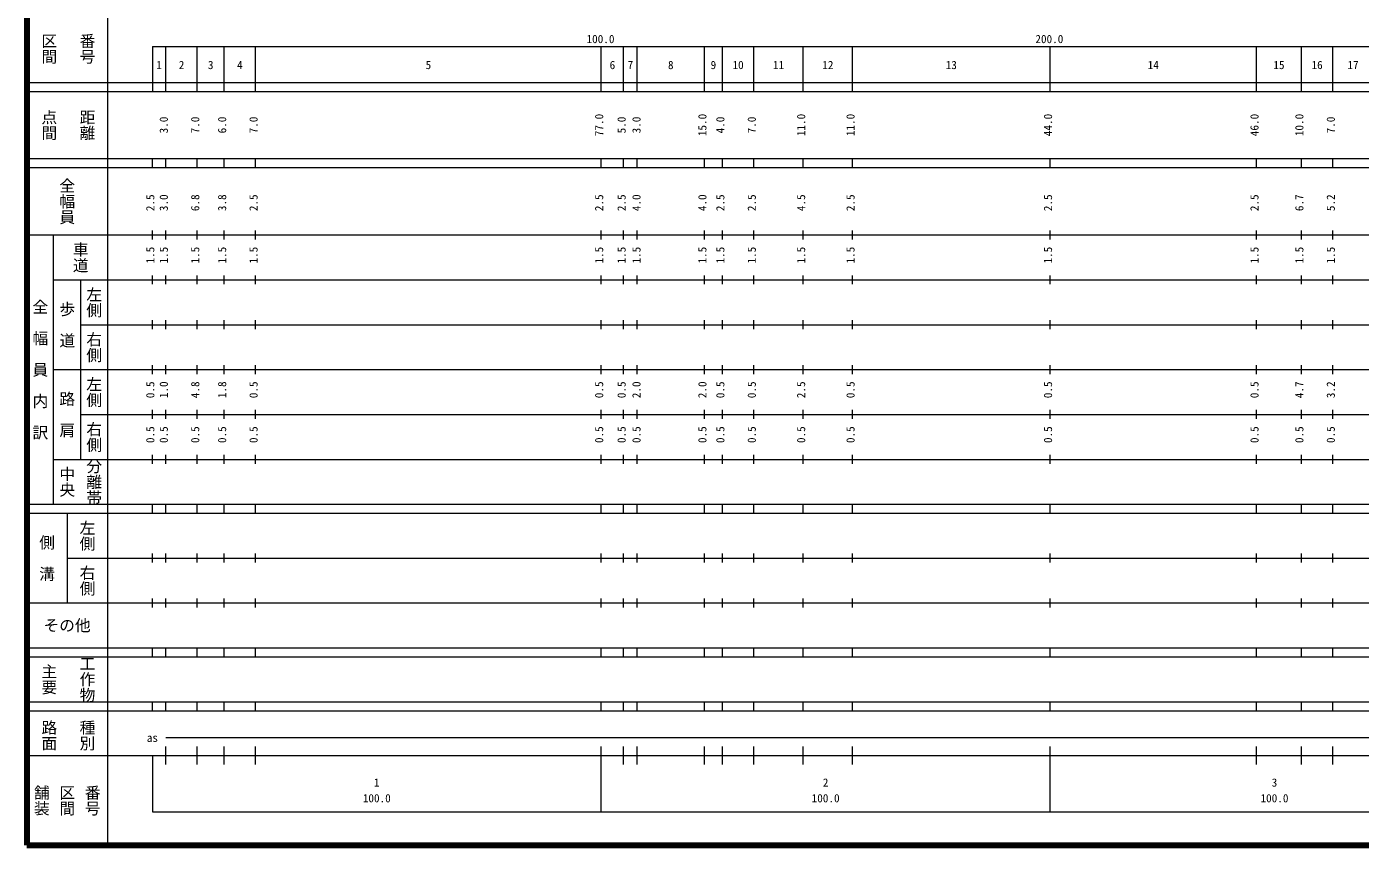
# Model space of a CAD drawing. Units: millimetres on the paper, enlarged 1000 times. Extents: x 40000 to 680000, y 20000 to 380000.
# Drawn here: x 40000 to 337127, y 20000 to 202409 of the extents above; entities that cross this region are included whole.
import ezdxf
from ezdxf.enums import TextEntityAlignment as Align

# ---------------------------------------------------------------- set-up
doc = ezdxf.new("R2010")
doc.units = ezdxf.units.MM
doc.header["$LTSCALE"] = 1000
doc.layers.add('M-TTL', color=2, linetype='Continuous', lineweight=140)
doc.layers.add('M-TTL-BAND', color=7, linetype='Continuous', lineweight=13)
doc.styles.add('@ＭＳ ゴシック', font='')
doc.styles.add('ＭＳ ゴシック', font='')
doc.styles.get('@ＭＳ ゴシック').set_extended_font_data('@MS Gothic')
doc.styles.get('ＭＳ ゴシック').set_extended_font_data('MS Gothic')

msp = doc.modelspace()

# ---------------------------------------------------------------- linework, layer by layer
at = {"layer": 'M-TTL'}
for p, q in [((40000, 380000), (40000, 20000)), ((40000, 20000), (680000, 20000))]:
    msp.add_line(p, q, dxfattribs=at)
at = {"layer": 'M-TTL-BAND'}
for p, q in [((58000, 370000), (58000, 20000)), ((68000, 198000), (579000, 198000)), ((68000, 198000), (68000, 188000)), ((71000, 188000), (71000, 198000)), ((78000, 188000), (78000, 198000)), ((84000, 188000), (84000, 198000)), ((91000, 188000), (91000, 198000)), ((168000, 188000), (168000, 198000)), ((173000, 188000), (173000, 198000)), ((176000, 188000), (176000, 198000)), ((191000, 188000), (191000, 198000)), ((195000, 188000), (195000, 198000)), ((202000, 188000), (202000, 198000)), ((213000, 188000), (213000, 198000)), ((224000, 188000), (224000, 198000)), ((268000, 188000), (268000, 198000)), ((314000, 188000), (314000, 198000)), ((324000, 188000), (324000, 198000)), ((331000, 188000), (331000, 198000)), ((40000, 190000), (579000, 190000)), ((40000, 188000), (579000, 188000)), ((40000, 173000), (579000, 173000)), ((68000, 171000), (68000, 173000)), ((71000, 171000), (71000, 173000)), ((78000, 171000), (78000, 173000)), ((84000, 171000), (84000, 173000)), ((91000, 171000), (91000, 173000)), ((168000, 171000), (168000, 173000)), ((173000, 171000), (173000, 173000)), ((176000, 171000), (176000, 173000)), ((191000, 171000), (191000, 173000)), ((195000, 171000), (195000, 173000)), ((202000, 171000), (202000, 173000)), ((213000, 171000), (213000, 173000)), ((224000, 171000), (224000, 173000)), ((268000, 171000), (268000, 173000)), ((314000, 171000), (314000, 173000)), ((324000, 171000), (324000, 173000)), ((331000, 171000), (331000, 173000)), ((40000, 171000), (579000, 171000)), ((40000, 156000), (579000, 156000)), ((46000, 96000), (46000, 156000)), ((68000, 155000), (68000, 157000)), ((71000, 155000), (71000, 157000)), ((78000, 155000), (78000, 157000)), ((84000, 155000), (84000, 157000)), ((91000, 155000), (91000, 157000)), ((168000, 155000), (168000, 157000)), ((173000, 155000), (173000, 157000)), ((176000, 155000), (176000, 157000)), ((191000, 155000), (191000, 157000)), ((195000, 155000), (195000, 157000)), ((202000, 155000), (202000, 157000)), ((213000, 155000), (213000, 157000)), ((224000, 155000), (224000, 157000)), ((268000, 155000), (268000, 157000)), ((314000, 155000), (314000, 157000)), ((324000, 155000), (324000, 157000)), ((331000, 155000), (331000, 157000)), ((46000, 146000), (579000, 146000)), ((52000, 146000), (52000, 106000)), ((68000, 145000), (68000, 147000)), ((71000, 145000), (71000, 147000)), ((78000, 145000), (78000, 147000)), ((84000, 145000), (84000, 147000)), ((91000, 145000), (91000, 147000)), ((168000, 145000), (168000, 147000)), ((173000, 145000), (173000, 147000)), ((176000, 145000), (176000, 147000)), ((191000, 145000), (191000, 147000)), ((195000, 145000), (195000, 147000)), ((202000, 145000), (202000, 147000)), ((213000, 145000), (213000, 147000)), ((224000, 145000), (224000, 147000)), ((268000, 145000), (268000, 147000)), ((314000, 145000), (314000, 147000)), ((324000, 145000), (324000, 147000)), ((331000, 145000), (331000, 147000)), ((68000, 135000), (68000, 137000)), ((71000, 135000), (71000, 137000)), ((78000, 135000), (78000, 137000)), ((84000, 135000), (84000, 137000)), ((91000, 135000), (91000, 137000)), ((168000, 135000), (168000, 137000)), ((173000, 135000), (173000, 137000)), ((176000, 135000), (176000, 137000)), ((191000, 135000), (191000, 137000)), ((195000, 135000), (195000, 137000)), ((202000, 135000), (202000, 137000)), ((213000, 135000), (213000, 137000)), ((224000, 135000), (224000, 137000)), ((268000, 135000), (268000, 137000)), ((314000, 135000), (314000, 137000)), ((324000, 135000), (324000, 137000)), ((331000, 135000), (331000, 137000)), ((52000, 136000), (579000, 136000)), ((46000, 126000), (579000, 126000)), ((68000, 125000), (68000, 127000)), ((71000, 125000), (71000, 127000)), ((78000, 125000), (78000, 127000)), ((84000, 125000), (84000, 127000)), ((91000, 125000), (91000, 127000)), ((168000, 125000), (168000, 127000)), ((173000, 125000), (173000, 127000)), ((176000, 125000), (176000, 127000)), ((191000, 125000), (191000, 127000)), ((195000, 125000), (195000, 127000)), ((202000, 125000), (202000, 127000)), ((213000, 125000), (213000, 127000)), ((224000, 125000), (224000, 127000)), ((268000, 125000), (268000, 127000)), ((314000, 125000), (314000, 127000)), ((324000, 125000), (324000, 127000)), ((331000, 125000), (331000, 127000)), ((52000, 116000), (579000, 116000)), ((68000, 115000), (68000, 117000)), ((71000, 115000), (71000, 117000)), ((78000, 115000), (78000, 117000)), ((84000, 115000), (84000, 117000)), ((91000, 115000), (91000, 117000)), ((168000, 115000), (168000, 117000)), ((173000, 115000), (173000, 117000)), ((176000, 115000), (176000, 117000)), ((191000, 115000), (191000, 117000)), ((195000, 115000), (195000, 117000)), ((202000, 115000), (202000, 117000)), ((213000, 115000), (213000, 117000)), ((224000, 115000), (224000, 117000)), ((268000, 115000), (268000, 117000)), ((314000, 115000), (314000, 117000)), ((324000, 115000), (324000, 117000)), ((331000, 115000), (331000, 117000)), ((68000, 105000), (68000, 107000)), ((71000, 105000), (71000, 107000)), ((78000, 105000), (78000, 107000)), ((84000, 105000), (84000, 107000)), ((91000, 105000), (91000, 107000)), ((168000, 105000), (168000, 107000)), ((173000, 105000), (173000, 107000)), ((176000, 105000), (176000, 107000)), ((191000, 105000), (191000, 107000)), ((195000, 105000), (195000, 107000)), ((202000, 105000), (202000, 107000)), ((213000, 105000), (213000, 107000)), ((224000, 105000), (224000, 107000)), ((268000, 105000), (268000, 107000)), ((314000, 105000), (314000, 107000)), ((324000, 105000), (324000, 107000)), ((331000, 105000), (331000, 107000)), ((46000, 106000), (579000, 106000)), ((40000, 96000), (579000, 96000)), ((68000, 94000), (68000, 96000)), ((71000, 94000), (71000, 96000)), ((78000, 94000), (78000, 96000)), ((84000, 94000), (84000, 96000)), ((91000, 94000), (91000, 96000)), ((168000, 94000), (168000, 96000)), ((173000, 94000), (173000, 96000)), ((176000, 94000), (176000, 96000)), ((191000, 94000), (191000, 96000)), ((195000, 94000), (195000, 96000)), ((202000, 94000), (202000, 96000)), ((213000, 94000), (213000, 96000)), ((224000, 94000), (224000, 96000)), ((268000, 94000), (268000, 96000)), ((314000, 94000), (314000, 96000)), ((324000, 94000), (324000, 96000)), ((331000, 94000), (331000, 96000)), ((40000, 94000), (579000, 94000)), ((49000, 94000), (49000, 74000)), ((49000, 84000), (579000, 84000)), ((68000, 83000), (68000, 85000)), ((71000, 83000), (71000, 85000)), ((78000, 83000), (78000, 85000)), ((84000, 83000), (84000, 85000)), ((91000, 83000), (91000, 85000)), ((168000, 83000), (168000, 85000)), ((173000, 83000), (173000, 85000)), ((176000, 83000), (176000, 85000)), ((191000, 83000), (191000, 85000)), ((195000, 83000), (195000, 85000)), ((202000, 83000), (202000, 85000)), ((213000, 83000), (213000, 85000)), ((224000, 83000), (224000, 85000)), ((268000, 83000), (268000, 85000)), ((314000, 83000), (314000, 85000)), ((324000, 83000), (324000, 85000)), ((331000, 83000), (331000, 85000)), ((68000, 73000), (68000, 75000)), ((71000, 73000), (71000, 75000)), ((78000, 73000), (78000, 75000)), ((84000, 73000), (84000, 75000)), ((91000, 73000), (91000, 75000)), ((168000, 73000), (168000, 75000)), ((173000, 73000), (173000, 75000)), ((176000, 73000), (176000, 75000)), ((191000, 73000), (191000, 75000)), ((195000, 73000), (195000, 75000)), ((202000, 73000), (202000, 75000)), ((213000, 73000), (213000, 75000)), ((224000, 73000), (224000, 75000)), ((268000, 73000), (268000, 75000)), ((314000, 73000), (314000, 75000)), ((324000, 73000), (324000, 75000)), ((331000, 73000), (331000, 75000)), ((40000, 74000), (579000, 74000)), ((40000, 64000), (579000, 64000)), ((68000, 62000), (68000, 64000)), ((71000, 62000), (71000, 64000)), ((78000, 62000), (78000, 64000)), ((84000, 62000), (84000, 64000)), ((91000, 62000), (91000, 64000)), ((168000, 62000), (168000, 64000)), ((173000, 62000), (173000, 64000)), ((176000, 62000), (176000, 64000)), ((191000, 62000), (191000, 64000)), ((195000, 62000), (195000, 64000)), ((202000, 62000), (202000, 64000)), ((213000, 62000), (213000, 64000)), ((224000, 62000), (224000, 64000)), ((268000, 62000), (268000, 64000)), ((314000, 62000), (314000, 64000)), ((324000, 62000), (324000, 64000)), ((331000, 62000), (331000, 64000)), ((40000, 62000), (579000, 62000)), ((40000, 52000), (579000, 52000)), ((68000, 50000), (68000, 52000)), ((71000, 50000), (71000, 52000)), ((78000, 50000), (78000, 52000)), ((84000, 50000), (84000, 52000)), ((91000, 50000), (91000, 52000)), ((168000, 50000), (168000, 52000)), ((173000, 50000), (173000, 52000)), ((176000, 50000), (176000, 52000)), ((191000, 50000), (191000, 52000)), ((195000, 50000), (195000, 52000)), ((202000, 50000), (202000, 52000)), ((213000, 50000), (213000, 52000)), ((224000, 50000), (224000, 52000)), ((268000, 50000), (268000, 52000)), ((314000, 50000), (314000, 52000)), ((324000, 50000), (324000, 52000)), ((331000, 50000), (331000, 52000)), ((40000, 50000), (579000, 50000)), ((71000, 44000), (565000, 44000)), ((71000, 38000), (71000, 42000)), ((78000, 38000), (78000, 42000)), ((84000, 38000), (84000, 42000)), ((91000, 38000), (91000, 42000)), ((168000, 27500), (168000, 42000)), ((173000, 38000), (173000, 42000)), ((176000, 38000), (176000, 42000)), ((191000, 38000), (191000, 42000)), ((195000, 38000), (195000, 42000)), ((202000, 38000), (202000, 42000)), ((213000, 38000), (213000, 42000)), ((224000, 38000), (224000, 42000)), ((268000, 27500), (268000, 42000)), ((314000, 38000), (314000, 42000)), ((324000, 38000), (324000, 42000)), ((331000, 38000), (331000, 42000)), ((40000, 40000), (579000, 40000)), ((68000, 40000), (68000, 27500)), ((68000, 27500), (579000, 27500))]:
    msp.add_line(p, q, dxfattribs=at)

# ---------------------------------------------------------------- texts
at = {"layer": 'M-TTL-BAND', "style": '@ＭＳ ゴシック'}
for s, p in [('区間', (45000, 197500)), ('番号', (53500, 197500)), ('点間', (45000, 180500)), ('距離', (53500, 180500)), ('全幅員', (49000, 163500)), ('車道', (52000, 151000)), ('左側', (55000, 141000)), ('全\u3000幅\u3000員\u3000内\u3000訳', (43000, 126000)), ('歩\u3000道', (49000, 136000)), ('右側', (55000, 131000)), ('左側', (55000, 121000)), ('路\u3000肩', (49000, 116000)), ('右側', (55000, 111000)), ('中央', (49000, 101000)), ('分離帯', (55000, 101000)), ('左側', (53500, 89000)), ('側\u3000溝', (44500, 84000)), ('右側', (53500, 79000)), ('主要', (45000, 57000)), ('工作物', (53500, 57000)), ('路面', (45000, 44500)), ('種別', (53500, 44500)), ('舗装', (43333, 30000)), ('区間', (49000, 30000)), ('番号', (54667, 30000))]:
    msp.add_text(s, height=2566, rotation=270, dxfattribs=at).set_placement(p, align=Align.MIDDLE_CENTER)
at = {"layer": 'M-TTL-BAND', "style": 'ＭＳ ゴシック'}
for s, p in [('100.0', (167844, 198195)), ('200.0', (267844, 198195)), ('1', (69500, 192405)), ('2', (74500, 192405)), ('3', (81000, 192405)), ('4', (87500, 192405)), ('5', (129500, 192405)), ('6', (170500, 192405)), ('7', (174500, 192405)), ('8', (183500, 192405)), ('9', (193000, 192405)), ('10', (198500, 192405)), ('11', (207500, 192405)), ('12', (218500, 192405)), ('13', (246000, 192405)), ('14', (291000, 192405)), ('15', (319000, 192405)), ('16', (327500, 192405)), ('17', (335500, 192405)), ('as', (68000, 42500)), ('1', (118000, 32523)), ('2', (218000, 32523)), ('3', (318000, 32523)), ('100.0', (118000, 29033)), ('100.0', (218000, 29033)), ('100.0', (318000, 29033))]:
    msp.add_text(s, height=1833, dxfattribs=at).set_placement(p, align=Align.BOTTOM_CENTER)
for s, p in [('3.0', (72000, 180500)), ('7.0', (79000, 180500)), ('6.0', (85000, 180500)), ('7.0', (92000, 180500)), ('77.0', (169000, 180500)), ('5.0', (174000, 180500)), ('3.0', (177315, 180500)), ('15.0', (192000, 180500)), ('4.0', (196000, 180500)), ('7.0', (203000, 180500)), ('11.0', (214000, 180500)), ('11.0', (225000, 180500)), ('44.0', (269000, 180500)), ('46.0', (315000, 180500)), ('10.0', (325000, 180500)), ('7.0', (332000, 180500)), ('2.5', (69000, 163174)), ('3.0', (72000, 163174)), ('6.8', (79000, 163174)), ('3.8', (85000, 163174)), ('2.5', (92000, 163174)), ('2.5', (169000, 163174)), ('2.5', (174000, 163174)), ('4.0', (177315, 163174)), ('4.0', (192000, 163174)), ('2.5', (196000, 163174)), ('2.5', (203000, 163174)), ('4.5', (214000, 163174)), ('2.5', (225000, 163174)), ('2.5', (269000, 163174)), ('2.5', (315000, 163174)), ('6.7', (325000, 163174)), ('5.2', (332000, 163174)), ('1.5', (69000, 151500)), ('1.5', (72000, 151500)), ('1.5', (79000, 151500)), ('1.5', (85000, 151500)), ('1.5', (92000, 151500)), ('1.5', (169000, 151500)), ('1.5', (174000, 151500)), ('1.5', (177315, 151500)), ('1.5', (192000, 151500)), ('1.5', (196000, 151500)), ('1.5', (203000, 151500)), ('1.5', (214000, 151500)), ('1.5', (225000, 151500)), ('1.5', (269000, 151500)), ('1.5', (315000, 151500)), ('1.5', (325000, 151500)), ('1.5', (332000, 151500)), ('0.5', (69000, 121500)), ('1.0', (72000, 121500)), ('4.8', (79000, 121500)), ('1.8', (85000, 121500)), ('0.5', (92000, 121500)), ('0.5', (169000, 121500)), ('0.5', (174000, 121500)), ('2.0', (177315, 121500)), ('2.0', (192000, 121500)), ('0.5', (196000, 121500)), ('0.5', (203000, 121500)), ('2.5', (214000, 121500)), ('0.5', (225000, 121500)), ('0.5', (269000, 121500)), ('0.5', (315000, 121500)), ('4.7', (325000, 121500)), ('3.2', (332000, 121500)), ('0.5', (69000, 111500)), ('0.5', (72000, 111500)), ('0.5', (79000, 111500)), ('0.5', (85000, 111500)), ('0.5', (92000, 111500)), ('0.5', (169000, 111500)), ('0.5', (174000, 111500)), ('0.5', (177315, 111500)), ('0.5', (192000, 111500)), ('0.5', (196000, 111500)), ('0.5', (203000, 111500)), ('0.5', (214000, 111500)), ('0.5', (225000, 111500)), ('0.5', (269000, 111500)), ('0.5', (315000, 111500)), ('0.5', (325000, 111500)), ('0.5', (332000, 111500))]:
    msp.add_text(s, height=1833, rotation=90, dxfattribs=at).set_placement(p, align=Align.BOTTOM_CENTER)
msp.add_text('その他', height=2566, dxfattribs=at).set_placement((49000, 69000), align=Align.MIDDLE_CENTER)

doc.saveas('drawing.dxf')
